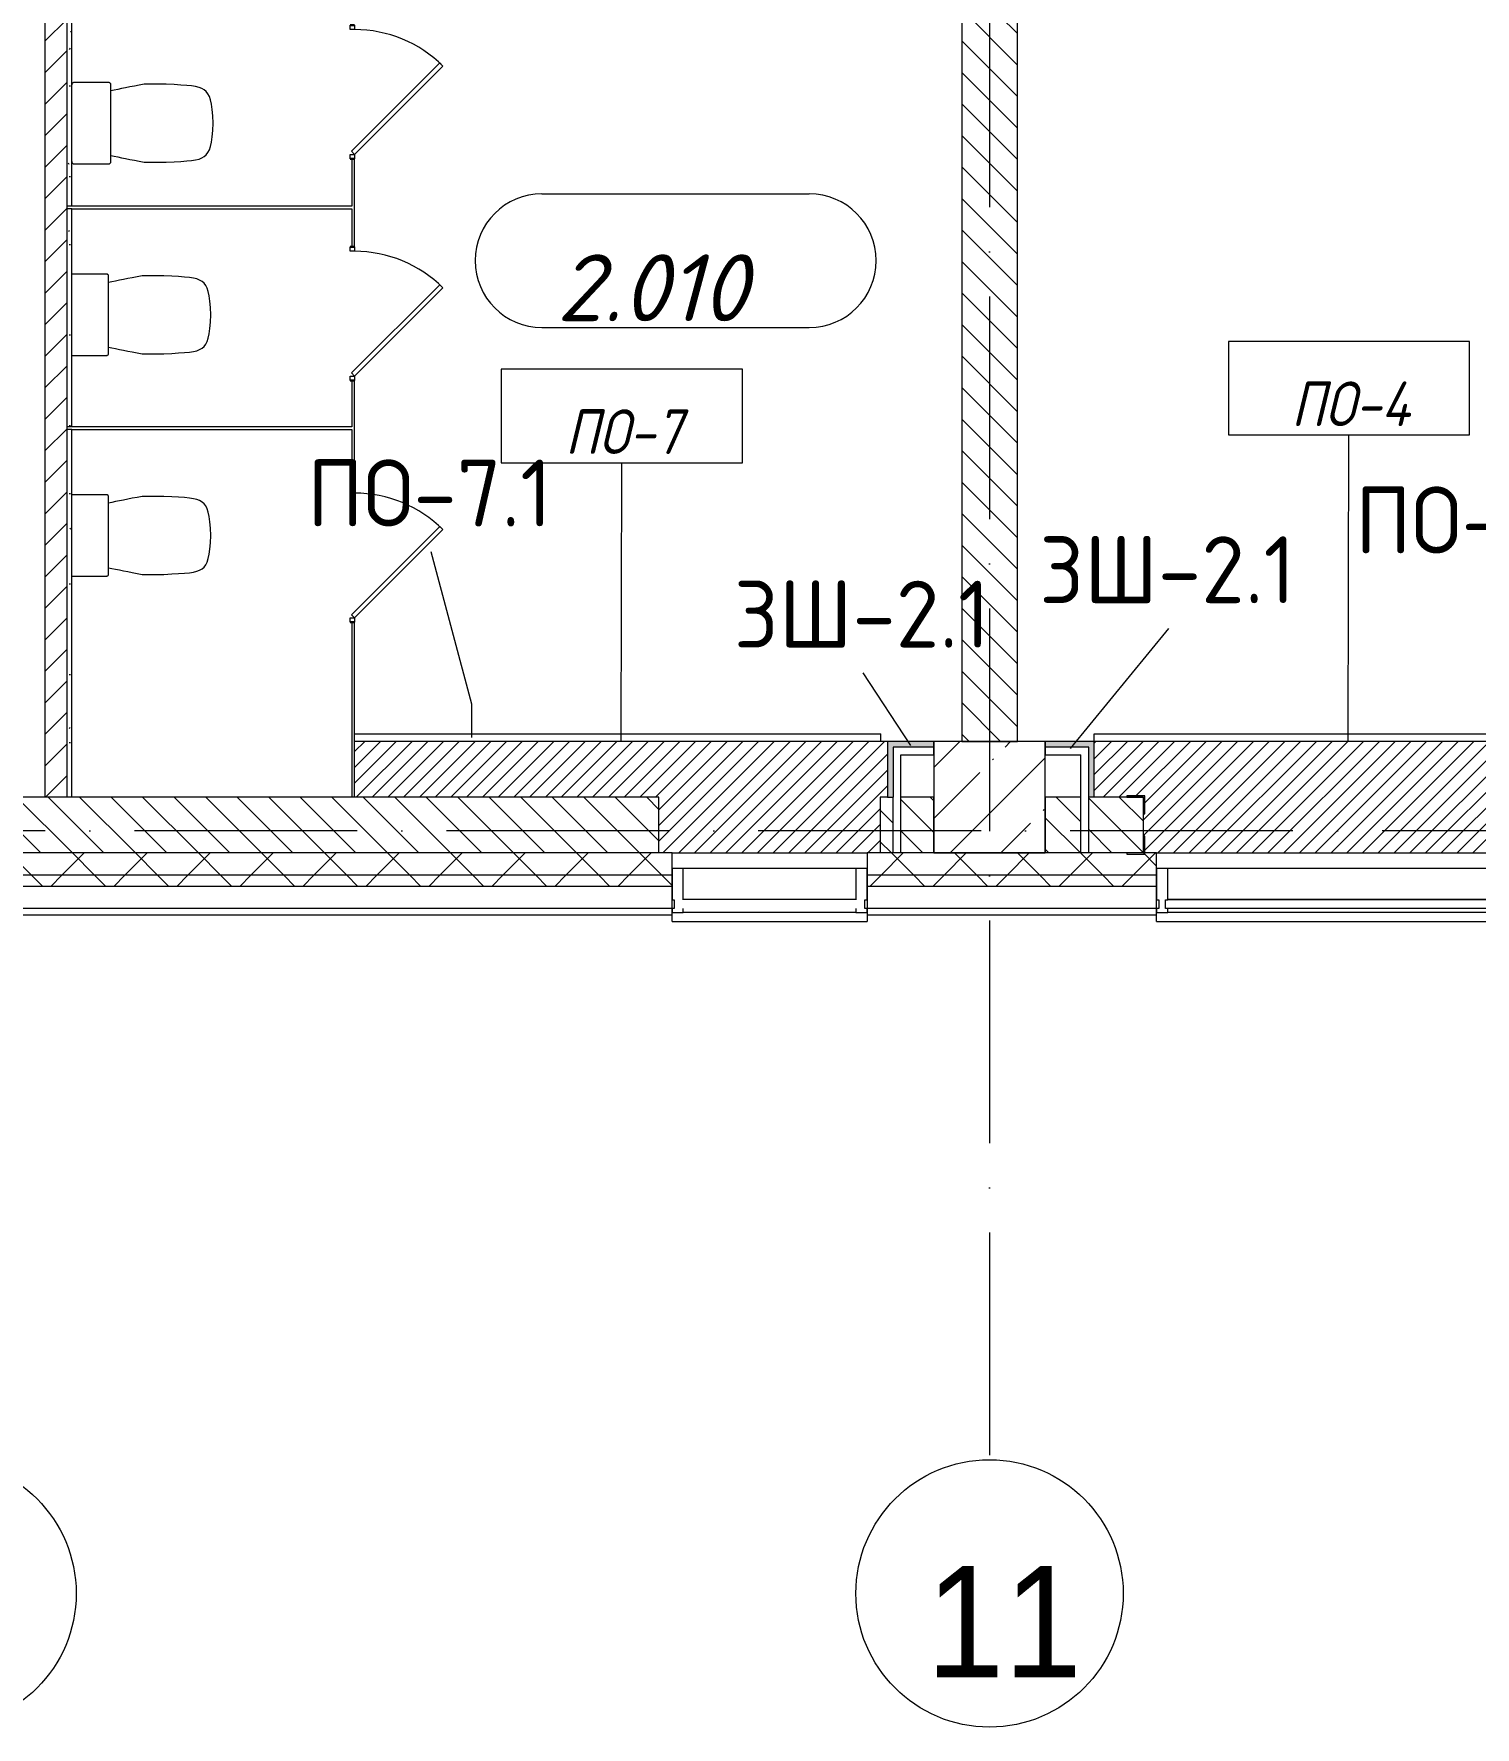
# Model space of a CAD drawing. Header units: millimetres. Extents: x -6467 to 106027, y -7090 to 195095.
# Drawn here: x 13660 to 20130, y 51258 to 58857 of the extents above; entities that cross this region are included whole.
import ezdxf

# ---------------------------------------------------------------- set-up
doc = ezdxf.new("R2010")
doc.units = ezdxf.units.MM
doc.linetypes.add('50_200_ШТРИХ_1Т_ш5_п1_п1_', pattern=[1400, 1000, -200, 0, -200])
for name, color, linetype, lineweight, true_color in [('A-AREA-IDEN-1', 7, 'Continuous', 9, 0xaaaaaa), ('A-DOOR-1', 7, 'Continuous', 5, 0xaaaaaa), ('A-DOOR-FRAM-1', 7, 'Continuous', 9, 0xaaaaaa), ('A-DOOR-OPNG-1', 7, 'Continuous', 30, 0xaaaaaa), ('A-FLOR-PATT-1', 7, 'Continuous', 5, 0xd61c12), ('A-FLOR-PATT-3', 7, 'Continuous', 5, 0xd9e403), ('A-GENM-1', 7, 'Continuous', 9, 0xaaaaaa), ('A-GENM-2', 7, 'Continuous', 20, 0xaaaaaa), ('A-WALL-1', 7, 'Continuous', 5, 0x77b143), ('A-WALL-2', 7, 'Continuous', 5, 0xaaaaaa), ('A-WALL-FNSH-2', 7, 'Continuous', 5, 0xaaaaaa), ('I-WALL-1', 7, 'Continuous', 5, 0x787878), ('P-SANR-FIXT-1', 7, 'Continuous', 9, 0xaaaaaa), ('Оси-1', 7, 'Continuous', 20, 0xaaaaaa), ('Оси-2', 7, 'Continuous', 9, 0xaaaaaa), ('Оси-3', 7, '50_200_ШТРИХ_1Т_ш5_п1_п1_', 9, 0xaaaaaa)]:
    doc.layers.add(name, color=color, linetype=linetype, lineweight=lineweight, true_color=true_color)
for name, color, linetype, lineweight in [('A-FLOR', 7, 'Continuous', 9), ('A-FLOR-IDEN', 7, 'Continuous', 9), ('A-GLAZ', 7, 'Continuous', 5), ('A-GLAZ-CWMG', 7, 'Continuous', 9), ('A-GLAZ-CWMG-1', 7, 'Continuous', 20), ('A-WALL', 7, 'Continuous', 5), ('A-WALL-FNSH-1', 7, 'Continuous', 5), ('A-WALL-IDEN', 7, 'Continuous', 9), ('I-WALL', 7, 'Continuous', 5), ('S-COLS-1', 7, 'Continuous', 5)]:
    doc.layers.add(name, color=color, linetype=linetype, lineweight=lineweight)
doc.styles.add('Arial', font='arial.ttf', dxfattribs={"width": 0.9, "height": 500})
doc.styles.add('GOST Common', font='', dxfattribs={"height": 300})
doc.styles.add('GOST Common_I', font='', dxfattribs={"width": 0.9, "height": 200})
doc.styles.add('ISOCPEUR_I', font='isocpeui.ttf', dxfattribs={"height": 300})
doc.styles.get('GOST Common').set_extended_font_data('GOST Common')
doc.styles.get('GOST Common_I').set_extended_font_data('GOST Common', italic=True)
pattern_1 = [(135, (0, 0), (-70.71068, -70.71068), [])]
pattern_2 = [(45, (0, 0), (-141.42136, 141.42136), []), (135, (0, 0), (-141.42136, -141.42136), [])]

# ---------------------------------------------------------------- blocks, each defined once
blk = doc.blocks.new('DOR_ДУ_распашная__1Ст_Прямоугольная2 - Вн_Д-9_ДДГ 600х1850h_С_у-29177940-АИ_План этажа Радиаторы_2')
at = {"layer": 'A-DOOR-1'}
for p, q in [((-280, -6), (-265.9, 8.1)), ((-265.9, 8.1), (130.1, -387.8)), ((116, -402), (-280, -6)), ((130.1, -387.8), (116, -402))]:
    blk.add_line(p, q, dxfattribs=at)
blk.add_arc((-280, -6), 560, 315, 0, dxfattribs=at)
at = {"layer": 'A-DOOR-FRAM-1'}
for p, q in [((-300, 14), (-280, 14)), ((-280, 14), (-280, -6)), ((280, 14), (300, 14)), ((280, -6), (280, 14)), ((-280, -6), (-300, -6)), ((300, -6), (280, -6))]:
    blk.add_line(p, q, dxfattribs=at)
at = {"layer": 'A-DOOR-OPNG-1'}
for p, q in [((-300, -6), (-300, 14)), ((300, 14), (300, -6))]:
    blk.add_line(p, q, dxfattribs=at)
blk = doc.blocks.new('SND_Унитаз_Santek_HEO - Santek HEO_ 365х635х785_ выпуск-прямой_ PN4_5_ Х-резьба НР DN15_ К-гл_кон_ П DN100-V216-АИ_План этажа Радиаторы_2')
at = {"layer": 'P-SANR-FIXT-1'}
for p, q in [((-175, 423.4), (-175, 325.6)), ((175, 325.6), (175, 423.4)), ((-182.5, 165.8), (-182.5, 10)), ((172.5, 175.8), (-172.5, 175.8)), ((182.5, 10), (182.5, 165.8))]:
    blk.add_line(p, q, dxfattribs=at)
for centre, start, end in [((-172.5, 165.8), 90, 180), ((-172.5, 165.8), 150, 180), ((-172.5, 165.8), 105, 120), ((172.5, 165.8), 0, 90), ((172.5, 165.8), 45, 90), ((172.5, 165.8), 0, 30), ((-172.5, 10), 180, 270), ((-172.5, 10), 180, 210), ((-172.5, 10), 225, 270), ((172.5, 10), 270, 0), ((172.5, 10), 270, 315), ((172.5, 10), 330, 0)]:
    blk.add_arc(centre, 10, start, end, dxfattribs=at)
for points, knots in [([(0, 634.5), (-96, 631.3), (-168.1, 609.5), (-169.2, 526.5), (-175, 423.4)], [-0.5440111, -0.5440111, -0.5440111, -0.5440111, -0.2757876, 0, 0, 0, 0]), ([(175, 423.4), (169.2, 526.5), (168.1, 609.5), (96, 631.3), (0, 634.5)], [-0.5440111, -0.5440111, -0.5440111, -0.5440111, -0.2682234, 0, 0, 0, 0])]:
    blk.add_open_spline(points, degree=3, knots=knots, dxfattribs=at)
for points in [[(-175, 325.6), (-163, 263.9), (-153.6, 214.5), (-145, 174.9)], [(145, 174.9), (153.6, 214.5), (163, 263.9), (175, 325.6)]]:
    blk.add_open_spline(points, degree=3, dxfattribs=at)
blk = doc.blocks.new('SND_Унитаз_Santek_HEO - Santek HEO_ 365х635х785_ выпуск-прямой_ PN4_5_ Х-резьба НР DN15_ К-гл_кон_ П DN100-17949504-АИ_План этажа Радиаторы_2')
at = {"layer": 'P-SANR-FIXT-1'}
for p, q in [((-175, 423.4), (-175, 325.6)), ((175, 325.6), (175, 423.4)), ((-182.5, 165.8), (-182.5, 10)), ((172.5, 175.8), (-172.5, 175.8)), ((182.5, 10), (182.5, 165.8))]:
    blk.add_line(p, q, dxfattribs=at)
for centre, start, end in [((-172.5, 165.8), 90, 180), ((-172.5, 165.8), 150, 180), ((-172.5, 165.8), 105, 120), ((172.5, 165.8), 0, 90), ((172.5, 165.8), 45, 90), ((172.5, 165.8), 0, 30)]:
    blk.add_arc(centre, 10, start, end, dxfattribs=at)
for points, knots in [([(0, 634.5), (-96, 631.3), (-168.1, 609.5), (-169.2, 526.5), (-175, 423.4)], [-0.5440111, -0.5440111, -0.5440111, -0.5440111, -0.2757876, 0, 0, 0, 0]), ([(175, 423.4), (169.2, 526.5), (168.1, 609.5), (96, 631.3), (0, 634.5)], [-0.5440111, -0.5440111, -0.5440111, -0.5440111, -0.2682234, 0, 0, 0, 0])]:
    blk.add_open_spline(points, degree=3, knots=knots, dxfattribs=at)
for points in [[(-175, 325.6), (-163, 263.9), (-153.6, 214.5), (-145, 174.9)], [(145, 174.9), (153.6, 214.5), (163, 263.9), (175, 325.6)]]:
    blk.add_open_spline(points, degree=3, dxfattribs=at)
blk = doc.blocks.new('Прямоугольный импост - Импост структурный с накладкой - 180мм-22437099-АИ_План этажа Радиаторы_2')
at = {"layer": 'A-GLAZ-CWMG-1'}
for p, q in [((0, 17), (-50, 17)), ((-50, 17), (-50, 0)), ((-50, 0), (-40, 0)), ((-40, 0), (-40, -40)), ((-10, -40), (-10, 0)), ((-10, 0), (0, 0)), ((0, 0), (0, 17)), ((-40, -40), (-50, -40)), ((-50, -40), (-50, -180)), ((0, -40), (-10, -40)), ((0, -180), (0, -40)), ((-50, -180), (0, -180))]:
    blk.add_line(p, q, dxfattribs=at)
blk = doc.blocks.new('Прямоугольный импост - Импост структурный с накладкой - 180мм-22437089-АИ_План этажа Радиаторы_2')
at = {"layer": 'A-GLAZ-CWMG'}
for p, q in [((47650, 55111), (46050, 55111)), ((47650, 54931), (46050, 54931)), ((47650, 54914), (46050, 54914))]:
    blk.add_line(p, q, dxfattribs=at)
blk = doc.blocks.new('Прямоугольный импост - Импост структурный с накладкой - 180мм-22437121-АИ_План этажа Радиаторы_2')
at = {"layer": 'A-GLAZ-CWMG-1'}
for p, q in [((-50, 0), (-50, 17)), ((-50, 17), (0, 17)), ((0, 0), (-10, 0)), ((-10, 0), (-10, -40)), ((0, 17), (0, 0)), ((-50, -180), (-50, -40)), ((-10, -40), (0, -40)), ((0, -40), (0, -180)), ((0, -180), (-50, -180))]:
    blk.add_line(p, q, dxfattribs=at)
blk = doc.blocks.new('Прямоугольный импост - Импост структурный с накладкой - 180мм-V232-АИ_План этажа Радиаторы_2')
at = {"layer": 'A-GLAZ-CWMG'}
for p, q in [((6637, 55111), (5862, 55111)), ((6637, 54914), (5862, 54914))]:
    blk.add_line(p, q, dxfattribs=at)
blk = doc.blocks.new('Прямоугольный импост - Импост структурный с накладкой - 180мм-22437100-АИ_План этажа Радиаторы_2')
at = {"layer": 'A-GLAZ-CWMG-1'}
for p, q in [((-25, 0), (-25, 17)), ((-25, 17), (25, 17)), ((25, 0), (15, 0)), ((15, 0), (15, -40)), ((25, 17), (25, 0)), ((-25, -180), (-25, -40)), ((15, -40), (25, -40)), ((25, -40), (25, -180)), ((25, -180), (-25, -180))]:
    blk.add_line(p, q, dxfattribs=at)
blk = doc.blocks.new('Прямоугольный импост - Импост структурный с накладкой - 180мм-22437155-АИ_План этажа Радиаторы_2')
at = {"layer": 'A-GLAZ-CWMG-1'}
for p, q in [((0, 17), (-50, 17)), ((-50, 17), (-50, 0)), ((-10, -40), (-10, 0)), ((-10, 0), (0, 0)), ((0, 0), (0, 17)), ((-50, -40), (-50, -180)), ((0, -40), (-10, -40)), ((0, -180), (0, -40)), ((-50, -180), (0, -180))]:
    blk.add_line(p, q, dxfattribs=at)
blk = doc.blocks.new('Фахверк _газобетон торцы_308 - Фахверк _газобетон торцы_-25574363-АИ_План этажа Радиаторы_2')
at = {"layer": 'A-GENM-2'}
for p, q in [((89406, 156989.3), (89325, 156989.3)), ((89325, 156989.3), (89325, 156983.3)), ((89325, 156983.3), (89400, 156983.3)), ((89400, 156983.3), (89400, 156908.3)), ((89406, 156908.3), (89406, 156989.3)), ((89400, 156908.3), (89406, 156908.3)), ((89406, 156808.3), (89400, 156808.3)), ((89400, 156808.3), (89400, 156733.3)), ((89406, 156727.3), (89406, 156808.3)), ((89400, 156733.3), (89325, 156733.3)), ((89325, 156733.3), (89325, 156727.3)), ((89325, 156727.3), (89406, 156727.3))]:
    blk.add_line(p, q, dxfattribs=at)
blk = doc.blocks.new('Отлив_СКБ - Отлив витража-V397-АИ_План этажа Радиаторы_2')
at = {"layer": 'A-GLAZ'}
for p, q in [((0, 69), (0, 100)), ((1700, 100), (0, 100)), ((1700, 100), (1700, 69)), ((50, 2), (1650, 2)), ((1650, 0), (50, 0))]:
    blk.add_line(p, q, dxfattribs=at)
blk = doc.blocks.new('Отлив_СКБ - Отлив витража-V408-АИ_План этажа Радиаторы_2')
at = {"layer": 'A-GLAZ'}
for p, q in [((0, 69), (0, 100)), ((875, 100), (0, 100)), ((875, 100), (875, 69)), ((825, 0), (50, 0))]:
    blk.add_line(p, q, dxfattribs=at)
blk = doc.blocks.new('Ось сетки - Круг_Ø6_00__ISO-2_5_0_9K_-17386508-АИ_План этажа Радиаторы_2')
at = {"layer": 'Оси-1'}
blk.add_circle((0, 0), 3, dxfattribs=at)
blk = doc.blocks.new('AAR_СКБ_Марка_помещения_1_5 ммп - Номер-27962133-АИ_План этажа Радиаторы_2')
at = {"layer": 'A-AREA-IDEN-1'}
for p, q in [((-2.987, 3), (3.013, 3)), ((-2.987, 0), (3.013, 0))]:
    blk.add_line(p, q, dxfattribs=at)
for centre, start, end in [((-2.987, 1.5), 90, 270), ((3.013, 1.5), 270, 90)]:
    blk.add_arc(centre, 1.5, start, end, dxfattribs=at)
blk = doc.blocks.new('AAR_СКБ_Марка_Перекрытия_1 мм - Марка пола-27961726-АИ_План этажа Радиаторы_2')
at = {"layer": 'A-FLOR-IDEN'}
for p, q in [((2.723, 2.101), (-2.69, 2.101)), ((-2.69, 2.101), (-2.69, 0)), ((2.723, 0), (2.723, 2.101)), ((-2.69, 0), (2.723, 0))]:
    blk.add_line(p, q, dxfattribs=at)

msp = doc.modelspace()

# ---------------------------------------------------------------- hatches: boundary and pattern name
at = {"layer": 'A-FLOR-PATT-1'}
h = msp.add_hatch(dxfattribs=at)
h.set_pattern_fill('FP_332', color=256, style=0, pattern_type=2)
h.set_pattern_definition([(45, (19450, 55431.04), (-35.3553, 35.3553), [])])
h.paths.add_polyline_path([(20455.4, 55181), (20455.4, 55256), (20460.4, 55256), (20460.4, 55356), (20455.4, 55356), (20455.4, 55437), (20536.4, 55437), (20536.4, 55431), (20700, 55431), (20700, 55681), (18420, 55681), (18420, 55431), (18566.4, 55431), (18566.4, 55437), (18647.4, 55437), (18647.4, 55356), (18641.4, 55356), (18641.4, 55256), (18647.4, 55256), (18647.4, 55181), (20400, 55181)])
at = {"layer": 'A-FLOR-PATT-3'}
h = msp.add_hatch(dxfattribs=at)
h.set_pattern_fill('FP_349', color=256, style=0, pattern_type=2)
h.set_pattern_definition([(225, (16962.5, 55306.04), (35.3553, -35.3553), [])])
h.paths.add_polyline_path([(16947, 55181), (17459.5, 55181), (17459.5, 55431), (17492.5, 55431), (17492.5, 55681), (15100, 55681), (15100, 55431), (16465.5, 55431), (16465.5, 55181), (16525, 55181)])
at = {"layer": 'A-WALL'}
h = msp.add_hatch(dxfattribs=at)
h.set_pattern_fill('FP_125', color=256, style=0, pattern_type=2)
h.set_pattern_definition(pattern_2)
h.paths.add_polyline_path([(74400, 55081), (74400, 55181), (68087, 55181), (68087, 55081), (74350, 55081)])
h.paths.add_polyline_path([(65946.4, 55081), (66450, 55081), (66450, 55181), (64968.4, 55181), (64968.4, 55081), (65115.9, 55081)])
h.paths.add_polyline_path([(63968.4, 55081), (63968.4, 55181), (62760.4, 55181), (62760.4, 55081), (63870.1, 55081)])
h.paths.add_polyline_path([(66950, 55081), (67212, 55081), (67212, 55181), (66950, 55181), (66950, 55169.4)])
h.paths.add_polyline_path([(59760.4, 55081), (60940.4, 55081), (60940.4, 55181), (59760.4, 55181)])
h.paths.add_polyline_path([(57940.4, 55081), (57940.4, 55181), (56760.4, 55181), (56760.4, 55081), (57641.4, 55081)])
h.paths.add_polyline_path([(54734.6, 55081), (54940.4, 55081), (54940.4, 55181), (53760.4, 55181), (53760.4, 55081), (54319.4, 55081)])
h.paths.add_polyline_path([(51827.9, 55081), (51940.4, 55081), (51940.4, 55181), (50760.4, 55181), (50760.4, 55081), (50997.4, 55081)])
h.paths.add_polyline_path([(47760.4, 55081), (48940.4, 55081), (48940.4, 55181), (47760.4, 55181)])
h.paths.add_polyline_path([(45599.2, 55081), (45940.4, 55081), (45940.4, 55181), (44460.4, 55181), (44460.4, 55081), (45183.9, 55081)])
h.paths.add_polyline_path([(41861.9, 55081), (42640.4, 55081), (42640.4, 55181), (41460.4, 55181), (41460.4, 55081)])
h.paths.add_polyline_path([(39640.4, 55081), (39640.4, 55181), (38460.4, 55181), (38460.4, 55081), (39370.4, 55081)])
h.paths.add_polyline_path([(36640.4, 55081), (36640.4, 55181), (35460.4, 55181), (35460.4, 55081), (36463.7, 55081)])
h.paths.add_polyline_path([(32726.4, 55081), (33640.4, 55081), (33640.4, 55181), (32460.4, 55181), (32460.4, 55081)])
h.paths.add_polyline_path([(30640.4, 55081), (30640.4, 55181), (29460.4, 55181), (29460.4, 55081), (30234.9, 55081)])
h.paths.add_polyline_path([(26400, 55081), (27640.4, 55081), (27640.4, 55181), (26400, 55181)])
h.paths.add_polyline_path([(23590.9, 55081), (24700, 55081), (24700, 55181), (23400, 55181), (23400, 55081)])
h.paths.add_polyline_path([(21514.7, 55081), (21700, 55081), (21700, 55181), (20400, 55181), (20400, 55081), (21099.4, 55081)])
h.paths.add_polyline_path([(17400, 55081), (18700, 55081), (18700, 55181), (17400, 55181)])
h.paths.add_polyline_path([(16116.5, 55081), (16525, 55081), (16525, 55181), (6687, 55181), (6687, 55081), (14455.5, 55081)])
h.paths.add_polyline_path([(5812, 55081), (5812, 55181), (-2450, 55181), (-2450, 55081), (2828.5, 55081)])
h = msp.add_hatch(dxfattribs=at)
h.set_pattern_fill('FP_125', color=256, style=0, pattern_type=2)
h.set_pattern_definition(pattern_2)
h.paths.add_polyline_path([(74350, 55031), (74350, 55081), (68087, 55081), (68087, 55031), (74251.4, 55031)])
h.paths.add_polyline_path([(67212, 55031), (67212, 55081), (66950, 55081), (66950, 55031)])
h.paths.add_polyline_path([(66450, 55031), (66450, 55081), (64968.4, 55081), (64968.4, 55031), (65946.4, 55031)])
h.paths.add_polyline_path([(63870.1, 55031), (63968.4, 55031), (63968.4, 55081), (62760.4, 55081), (62760.4, 55031), (63454.9, 55031)])
h.paths.add_polyline_path([(60940.4, 55031), (60940.4, 55081), (59760.4, 55081), (59760.4, 55031), (60132.9, 55031)])
h.paths.add_polyline_path([(57641.4, 55031), (57940.4, 55031), (57940.4, 55081), (56760.4, 55081), (56760.4, 55031), (56810.9, 55031)])
h.paths.add_polyline_path([(54734.6, 55031), (54940.4, 55031), (54940.4, 55081), (53760.4, 55081), (53760.4, 55031), (54319.4, 55031)])
h.paths.add_polyline_path([(51940.4, 55031), (51940.4, 55081), (50760.4, 55081), (50760.4, 55031), (51827.9, 55031)])
h.paths.add_polyline_path([(47760.4, 55031), (48940.4, 55031), (48940.4, 55081), (47760.4, 55081)])
h.paths.add_polyline_path([(45599.2, 55031), (45940.4, 55031), (45940.4, 55081), (44460.4, 55081), (44460.4, 55031), (45183.9, 55031)])
h.paths.add_polyline_path([(42640.4, 55031), (42640.4, 55081), (41460.4, 55081), (41460.4, 55031), (41861.9, 55031)])
h.paths.add_polyline_path([(39370.4, 55031), (39640.4, 55031), (39640.4, 55081), (38460.4, 55081), (38460.4, 55031), (38539.9, 55031)])
h.paths.add_polyline_path([(36463.7, 55031), (36640.4, 55031), (36640.4, 55081), (35460.4, 55081), (35460.4, 55031), (36048.4, 55031)])
h.paths.add_polyline_path([(33640.4, 55031), (33640.4, 55081), (32460.4, 55081), (32460.4, 55031), (33556.9, 55031)])
h.paths.add_polyline_path([(29460.4, 55031), (30640.4, 55031), (30640.4, 55081), (29460.4, 55081)])
h.paths.add_polyline_path([(26400, 55031), (27640.4, 55031), (27640.4, 55081), (26400, 55081)])
h.paths.add_polyline_path([(23400, 55031), (24700, 55031), (24700, 55081), (23400, 55081)])
h.paths.add_polyline_path([(21099.4, 55031), (21700, 55031), (21700, 55081), (20400, 55081), (20400, 55031)])
h.paths.add_polyline_path([(16525, 55031), (16525, 55081), (6687, 55081), (6687, 55031), (16116.5, 55031)])
h.paths.add_polyline_path([(18607.9, 55031), (18700, 55031), (18700, 55081), (17400, 55081), (17400, 55031), (17777.5, 55031)])
h.paths.add_polyline_path([(5812, 55031), (5812, 55081), (-2550, 55081), (-2550, 55031), (2828.5, 55031)])
at = {"layer": 'A-WALL-1'}
for points in [[(17517.5, 55431), (17517.5, 55681), (17492.5, 55681), (17492.5, 55431)], [(17700, 55656), (17700, 55681), (17517.5, 55681), (17517.5, 55656), (17552.5, 55656)], [(18395, 55656), (18420, 55656), (18420, 55681), (18200, 55681), (18200, 55656)], [(18395, 55431), (18420, 55431), (18420, 55656), (18395, 55656), (18395, 55621)]]:
    msp.add_hatch(color=256, dxfattribs=at).paths.add_polyline_path(points)
at = {"layer": 'I-WALL'}
h = msp.add_hatch(dxfattribs=at)
h.set_pattern_fill('FP_4', color=256, style=0, pattern_type=2)
h.set_pattern_definition([(45, (0, 0), (-70.71068, 70.71068), [])])
h.paths.add_polyline_path([(13810, 55431), (13810, 62931), (13710, 62931), (13710, 55431)])
h = msp.add_hatch(dxfattribs=at)
h.set_pattern_fill('FP_2', color=256, style=0, pattern_type=2)
h.set_pattern_definition(pattern_1)
h.paths.add_polyline_path([(18075, 55681), (18075, 62681), (17825, 62681), (17825, 55681)])
h = msp.add_hatch(dxfattribs=at)
h.set_pattern_fill('FP_2', color=256, style=0, pattern_type=2)
h.set_pattern_definition(pattern_1)
h.paths.add_polyline_path([(16465.5, 55181), (16465.5, 55431), (13550, 55431), (13550, 55181), (16116.5, 55181)])
h.paths.add_polyline_path([(17700, 55181), (17700, 55431), (17552.5, 55431), (17552.5, 55181)])
h.paths.add_polyline_path([(17459.5, 55181), (17517.5, 55181), (17517.5, 55431), (17459.5, 55431), (17459.5, 55298.5)])
h = msp.add_hatch(dxfattribs=at)
h.set_pattern_fill('FP_2', color=256, style=0, pattern_type=2)
h.set_pattern_definition(pattern_1)
h.paths.add_polyline_path([(20700, 55181), (20700, 55431), (20460.4, 55431), (20460.4, 55181)])
h.paths.add_polyline_path([(18360, 55181), (18360, 55431), (18200, 55431), (18200, 55181)])
h.paths.add_polyline_path([(18395, 55181), (18640.4, 55181), (18640.4, 55431), (18395, 55431), (18395, 55298.5)])
at = {"layer": 'I-WALL-1'}
h = msp.add_hatch(dxfattribs=at)
h.set_pattern_fill('FP_3', color=256, style=0, pattern_type=2)
h.set_pattern_definition([(0, (0, 0), (406.4, 101.6), [6.706, -298.094, 6.706, -298.094, -1625.6]), (0, (0, 0), (406.4, 101.6), [-609.6, 6.706, -602.894, 6.706, -298.094, -711.2]), (0, (0, 0), (406.4, 101.6), [-1524, 6.706, -196.494, 6.706, -501.294]), (120, (152.4, 50.8), (-291.18818, 301.15272), [6.706, -298.094, 6.706, -298.094, -1625.6]), (120, (152.4, 50.8), (-291.18818, 301.15272), [-609.6, 6.706, -602.894, 6.706, -298.094, -711.2]), (120, (152.4, 50.8), (-291.18818, 301.15272), [-1524, 6.706, -196.494, 6.706, -501.294]), (240, (203.2, 254), (-115.21182, -402.75272), [6.706, -298.094, 6.706, -298.094, -1625.6]), (240, (203.2, 254), (-115.21182, -402.75272), [-609.6, 6.706, -602.894, 6.706, -298.094, -711.2]), (240, (203.2, 254), (-115.21182, -402.75272), [-1524, 6.706, -196.494, 6.706, -501.294])])
h.paths.add_polyline_path([(13830, 55431), (13830, 57081), (13810, 57081), (13810, 55431)])
h.paths.add_polyline_path([(13810, 57093), (13830, 57093), (13830, 58071), (13810, 58071), (13810, 57410.3)])
h.paths.add_polyline_path([(13830, 58083), (13830, 59061), (13810, 59061), (13810, 58083)])
h.paths.add_polyline_path([(13810, 59161), (13830, 59161), (13830, 59511), (13810, 59511)])
h.paths.add_polyline_path([(13810, 59611), (13830, 59611), (13830, 62931), (13810, 62931), (13810, 60226)])
at = {"layer": 'S-COLS-1'}
h = msp.add_hatch(dxfattribs=at)
h.set_pattern_fill('FP_1', color=256, style=0, pattern_type=2)
h.set_pattern_definition([(45, (0, 0), (-228.0985, 228.0985), []), (45, (228.1, 0), (-228.0985, 228.0985), [403.225, -80.645, 6.706, -73.939])])
h.paths.add_polyline_path([(17700, 55181), (18200, 55181), (18200, 55681), (17700, 55681), (17700, 55298.5)])

# ---------------------------------------------------------------- linework, layer by layer
at = {"layer": 'A-FLOR'}
for p, q in [((17492.5, 55681), (15100, 55681)), ((20700, 55681), (18420, 55681)), ((16525, 55181), (17400, 55181)), ((18700, 55181), (20400, 55181))]:
    msp.add_line(p, q, dxfattribs=at)
at = {"layer": 'A-FLOR-IDEN'}
for p, q in [((19560, 55681), (19563.4, 57056.8)), ((16296.2, 55681), (16299.6, 56931.8))]:
    msp.add_line(p, q, dxfattribs=at)
at = {"layer": 'A-WALL'}
for p, q in [((17825, 62681), (17825, 55681)), ((18075, 55681), (18075, 62681)), ((13810, 55431), (13810, 59061)), ((15100, 55716), (17462.5, 55716)), ((17462.5, 55681), (17462.5, 55716)), ((18420, 55716), (20640, 55716)), ((18420, 55681), (18420, 55716)), ((17517.5, 55656), (17517.5, 55431)), ((17700, 55656), (17517.5, 55656)), ((17700, 55621), (17700, 55656)), ((17825, 55681), (18075, 55681)), ((18200, 55656), (18200, 55621)), ((18395, 55656), (18200, 55656)), ((18395, 55181), (18395, 55656)), ((17552.5, 55431), (17552.5, 55621)), ((17552.5, 55621), (17700, 55621)), ((18200, 55621), (18360, 55621)), ((18360, 55181), (18360, 55621)), ((16465.5, 55431), (13550, 55431)), ((16465.5, 55181), (16465.5, 55431)), ((17492.5, 55431), (17459.5, 55431)), ((17459.5, 55431), (17459.5, 55181)), ((17492.5, 55431), (17517.5, 55431)), ((17517.5, 55181), (17517.5, 55431)), ((17700, 55431), (17552.5, 55431)), ((17552.5, 55181), (17552.5, 55431)), ((17700, 55181), (17700, 55431)), ((18360, 55431), (18200, 55431)), ((18200, 55431), (18200, 55181)), ((18640.4, 55431), (18395, 55431)), ((18640.4, 55181), (18640.4, 55431)), ((16525, 55081), (6687, 55081)), ((16525, 55031), (6687, 55031)), ((18700, 55081), (17400, 55081)), ((18700, 55031), (17400, 55031)), ((16525, 54931), (6687, 54931)), ((18700, 54931), (17400, 54931))]:
    msp.add_line(p, q, dxfattribs=at)
at = {"layer": 'A-WALL-2'}
for p, q in [((13830, 58083), (13810, 58083)), ((13830, 58071), (13810, 58071)), ((13830, 57093), (13810, 57093)), ((13830, 57081), (13810, 57081))]:
    msp.add_line(p, q, dxfattribs=at)
at = {"layer": 'A-WALL-FNSH-1'}
for p, q in [((13710, 62931), (13710, 55431)), ((13830, 58083), (13830, 59041)), ((13830, 57093), (13830, 58071)), ((13830, 55431), (13830, 57081)), ((17492.5, 55681), (17492.5, 55431)), ((17700, 55681), (17492.5, 55681)), ((17700, 55656), (17700, 55681)), ((18420, 55681), (18200, 55681)), ((18200, 55681), (18200, 55656)), ((18420, 55431), (18420, 55681)), ((16525, 55181), (6687, 55181)), ((16525, 54904), (16525, 55181)), ((18700, 55181), (17400, 55181)), ((17400, 55181), (17400, 54904)), ((18700, 54904), (18700, 55181)), ((6687, 54904), (16525, 54904)), ((17400, 54904), (18700, 54904))]:
    msp.add_line(p, q, dxfattribs=at)
at = {"layer": 'A-WALL-FNSH-2'}
for p, q in [((15088, 58296), (15088, 58083)), ((15100, 57901), (15100, 58296)), ((15088, 58083), (13830, 58083)), ((13830, 58071), (15088, 58071)), ((15088, 58071), (15088, 57901)), ((15088, 57301), (15088, 57093)), ((15100, 56816), (15100, 57301)), ((15088, 57093), (13830, 57093)), ((13830, 57081), (15088, 57081)), ((15088, 57081), (15088, 56816)), ((15088, 56216), (15088, 55431)), ((15100, 55431), (15100, 56216))]:
    msp.add_line(p, q, dxfattribs=at)
at = {"layer": 'A-WALL-IDEN'}
for p, q in [((15625.5, 55849.4), (15443.6, 56532.9)), ((18314.1, 55650.4), (18754.4, 56188.5)), ((17597, 55662.9), (17383.2, 55989.1)), ((15625.5, 55698.5), (15625.5, 55849.4))]:
    msp.add_line(p, q, dxfattribs=at)
at = {"layer": 'S-COLS-1'}
for p, q in [((18200, 55681), (17700, 55681)), ((17700, 55681), (17700, 55181)), ((18200, 55181), (18200, 55681)), ((17700, 55181), (18200, 55181))]:
    msp.add_line(p, q, dxfattribs=at)
at = {"layer": 'Оси-3'}
for p, q in [((17950, 91281), (17950, 52458)), ((104718, 55281), (-5267.3, 55281))]:
    msp.add_line(p, q, dxfattribs=at)

# ---------------------------------------------------------------- block references
at = {"layer": 'A-AREA-IDEN-1', "xscale": 199.9999999999999, "yscale": 199.9999999999999, "zscale": 199.9999999999999}
msp.add_blockref('AAR_СКБ_Марка_помещения_1_5 ммп - Номер-27962133-АИ_План этажа Радиаторы_2', (16538.4, 57539.2), dxfattribs=at)
at = {"layer": 'A-DOOR-1', "rotation": 90.00000000000007}
for p in [(15094, 58596), (15094, 57601), (15094, 56516)]:
    msp.add_blockref('DOR_ДУ_распашная__1Ст_Прямоугольная2 - Вн_Д-9_ДДГ 600х1850h_С_у-29177940-АИ_План этажа Радиаторы_2', p, dxfattribs=at)
at = {"layer": 'A-FLOR-IDEN', "xscale": 199.9999999999999, "yscale": 199.9999999999999, "zscale": 199.9999999999999}
for p in [(19560, 57056.8), (16296.2, 56931.8)]:
    msp.add_blockref('AAR_СКБ_Марка_Перекрытия_1 мм - Марка пола-27961726-АИ_План этажа Радиаторы_2', p, dxfattribs=at)
at = {"layer": 'A-GENM-1'}
msp.add_blockref('Фахверк _газобетон торцы_308 - Фахверк _газобетон торцы_-25574363-АИ_План этажа Радиаторы_2', (-70758.6, -101552.3), dxfattribs=at)
at = {"layer": 'A-GLAZ', "rotation": 180}
for name, p in [('Отлив_СКБ - Отлив витража-V408-АИ_План этажа Радиаторы_2', (17400, 54973)), ('Отлив_СКБ - Отлив витража-V397-АИ_План этажа Радиаторы_2', (20400, 54973))]:
    msp.add_blockref(name, p, dxfattribs=at)
at = {"layer": 'A-GLAZ-CWMG', "rotation": 180}
for name, p in [('Прямоугольный импост - Импост структурный с накладкой - 180мм-22437155-АИ_План этажа Радиаторы_2', (16525, 54931)), ('Прямоугольный импост - Импост структурный с накладкой - 180мм-22437099-АИ_План этажа Радиаторы_2', (18700, 54931))]:
    msp.add_blockref(name, p, dxfattribs=at)
at = {"layer": 'A-GLAZ-CWMG'}
for name, p in [('Прямоугольный импост - Импост структурный с накладкой - 180мм-V232-АИ_План этажа Радиаторы_2', (10713, 0)), ('Прямоугольный импост - Импост структурный с накладкой - 180мм-22437089-АИ_План этажа Радиаторы_2', (-27300, 0))]:
    msp.add_blockref(name, p, dxfattribs=at)
at = {"layer": 'A-GLAZ-CWMG', "extrusion": (0, 0, -1), "rotation": 180}
for name, p in [('Прямоугольный импост - Импост структурный с накладкой - 180мм-22437121-АИ_План этажа Радиаторы_2', (-17400, 54931)), ('Прямоугольный импост - Импост структурный с накладкой - 180мм-22437100-АИ_План этажа Радиаторы_2', (-17375, 54931))]:
    msp.add_blockref(name, p, dxfattribs=at)
at = {"layer": 'P-SANR-FIXT-1', "rotation": 270.0000000000002}
for name, p in [('SND_Унитаз_Santek_HEO - Santek HEO_ 365х635х785_ выпуск-прямой_ PN4_5_ Х-резьба НР DN15_ К-гл_кон_ П DN100-V216-АИ_План этажа Радиаторы_2', (13830, 58456)), ('SND_Унитаз_Santek_HEO - Santek HEO_ 365х635х785_ выпуск-прямой_ PN4_5_ Х-резьба НР DN15_ К-гл_кон_ П DN100-17949504-АИ_План этажа Радиаторы_2', (13820, 57596)), ('SND_Унитаз_Santek_HEO - Santek HEO_ 365х635х785_ выпуск-прямой_ PN4_5_ Х-резьба НР DN15_ К-гл_кон_ П DN100-17949504-АИ_План этажа Радиаторы_2', (13820, 56606))]:
    msp.add_blockref(name, p, dxfattribs=at)
at = {"layer": 'Оси-1', "xscale": 199.9999999999999, "yscale": 199.9999999999999, "zscale": 199.9999999999999, "rotation": 180}
for p in [(13250, 51858), (17950, 51858)]:
    msp.add_blockref('Ось сетки - Круг_Ø6_00__ISO-2_5_0_9K_-17386508-АИ_План этажа Радиаторы_2', p, dxfattribs=at)

# ---------------------------------------------------------------- texts
at = {"layer": 'A-AREA-IDEN-1', "insert": (16434.2, 57567.4), "char_height": 300, "width": 900, "attachment_point": 8, "line_spacing_factor": 1.139951, "style": 'ISOCPEUR_I'}
msp.add_mtext('\\pxqc,t8.46667,16.93333,25.4,33.86667,42.33333,50.8,59.26667,67.73333,76.2,84.66667,93.13333,101.6,110.06667,118.53333,127,135.46667,143.93333,152.4,160.86667,169.33333,177.8,186.26667,194.73333,203.2,211.66667,220.13333,228.6,237.06667,245.53333,254,262.46667,270.93333;{2.010}', dxfattribs=at)
at = {"layer": 'A-FLOR-IDEN', "char_height": 200, "attachment_point": 5, "line_spacing_factor": 1.022766, "style": 'GOST Common_I'}
for s, insert, width in [('\\pxqc,t0.9,1.8,2.7,3.6,4.5,5.4,6.3,7.2,8.1,9,9.9,10.8,11.7,12.6,13.5,14.4,15.3,16.2,17.1,18,18.9,19.8,20.7,21.6,22.5,23.4,24.3,25.2,26.1,27,27.9,28.8;{ПО-4}', (19570.2, 57196.5), 572.4), ('\\pxqc,t0.9,1.8,2.7,3.6,4.5,5.4,6.3,7.2,8.1,9,9.9,10.8,11.7,12.6,13.5,14.4,15.3,16.2,17.1,18,18.9,19.8,20.7,21.6,22.5,23.4,24.3,25.2,26.1,27,27.9,28.8;{ПО-7}', (16306.5, 57071.5), 559.8)]:
    msp.add_mtext(s, dxfattribs=dict(at, insert=insert, width=width))
at = {"layer": 'A-WALL-IDEN', "char_height": 300, "attachment_point": 2, "line_spacing_factor": 1.022766, "style": 'GOST Common'}
for s, insert, width in [('\\pxqc,t0.26667,0.53333,0.8,1.06667,1.33333,1.6,1.86667,2.13333,2.4,2.66667,2.93333,3.2,3.46667,3.73333,4,4.26667,4.53333,4.8,5.06667,5.33333,5.6,5.86667,6.13333,6.4,6.66667,6.93333,7.2,7.46667,7.73333,8,8.26667,8.53333;{ПО-7.1}', (15436.6, 56946.3), 1152), ('\\pxqc,t0.26667,0.53333,0.8,1.06667,1.33333,1.6,1.86667,2.13333,2.4,2.66667,2.93333,3.2,3.46667,3.73333,4,4.26667,4.53333,4.8,5.06667,5.33333,5.6,5.86667,6.13333,6.4,6.66667,6.93333,7.2,7.46667,7.73333,8,8.26667,8.53333;{ПО-4.1}', (20148.4, 56824.9), 1178), ('\\pxqc,t0.26667,0.53333,0.8,1.06667,1.33333,1.6,1.86667,2.13333,2.4,2.66667,2.93333,3.2,3.46667,3.73333,4,4.26667,4.53333,4.8,5.06667,5.33333,5.6,5.86667,6.13333,6.4,6.66667,6.93333,7.2,7.46667,7.73333,8,8.26667,8.53333;{ЗШ-2.1}', (18748.4, 56601.9), 1190), ('\\pxqc,t0.26667,0.53333,0.8,1.06667,1.33333,1.6,1.86667,2.13333,2.4,2.66667,2.93333,3.2,3.46667,3.73333,4,4.26667,4.53333,4.8,5.06667,5.33333,5.6,5.86667,6.13333,6.4,6.66667,6.93333,7.2,7.46667,7.73333,8,8.26667,8.53333;{ЗШ-2.1}', (17377.2, 56402.5), 1190)]:
    msp.add_mtext(s, dxfattribs=dict(at, insert=insert, width=width))
at = {"layer": 'Оси-2', "insert": (18015.2, 51730.8), "char_height": 500, "width": 702, "attachment_point": 5, "line_spacing_factor": 0.936439, "style": 'Arial'}
msp.add_mtext('\\pxqc,t4.572,9.144,13.716,18.288,22.86,27.432,32.004,36.576,41.148,45.72,50.292,54.864,59.436,64.008,68.58,73.152,77.724,82.296,86.868,91.44,96.012,100.584,105.156,109.728,114.3,118.872,123.444,128.016,132.588,137.16,141.732,146.304;{11}', dxfattribs=at)

doc.saveas('drawing.dxf')
